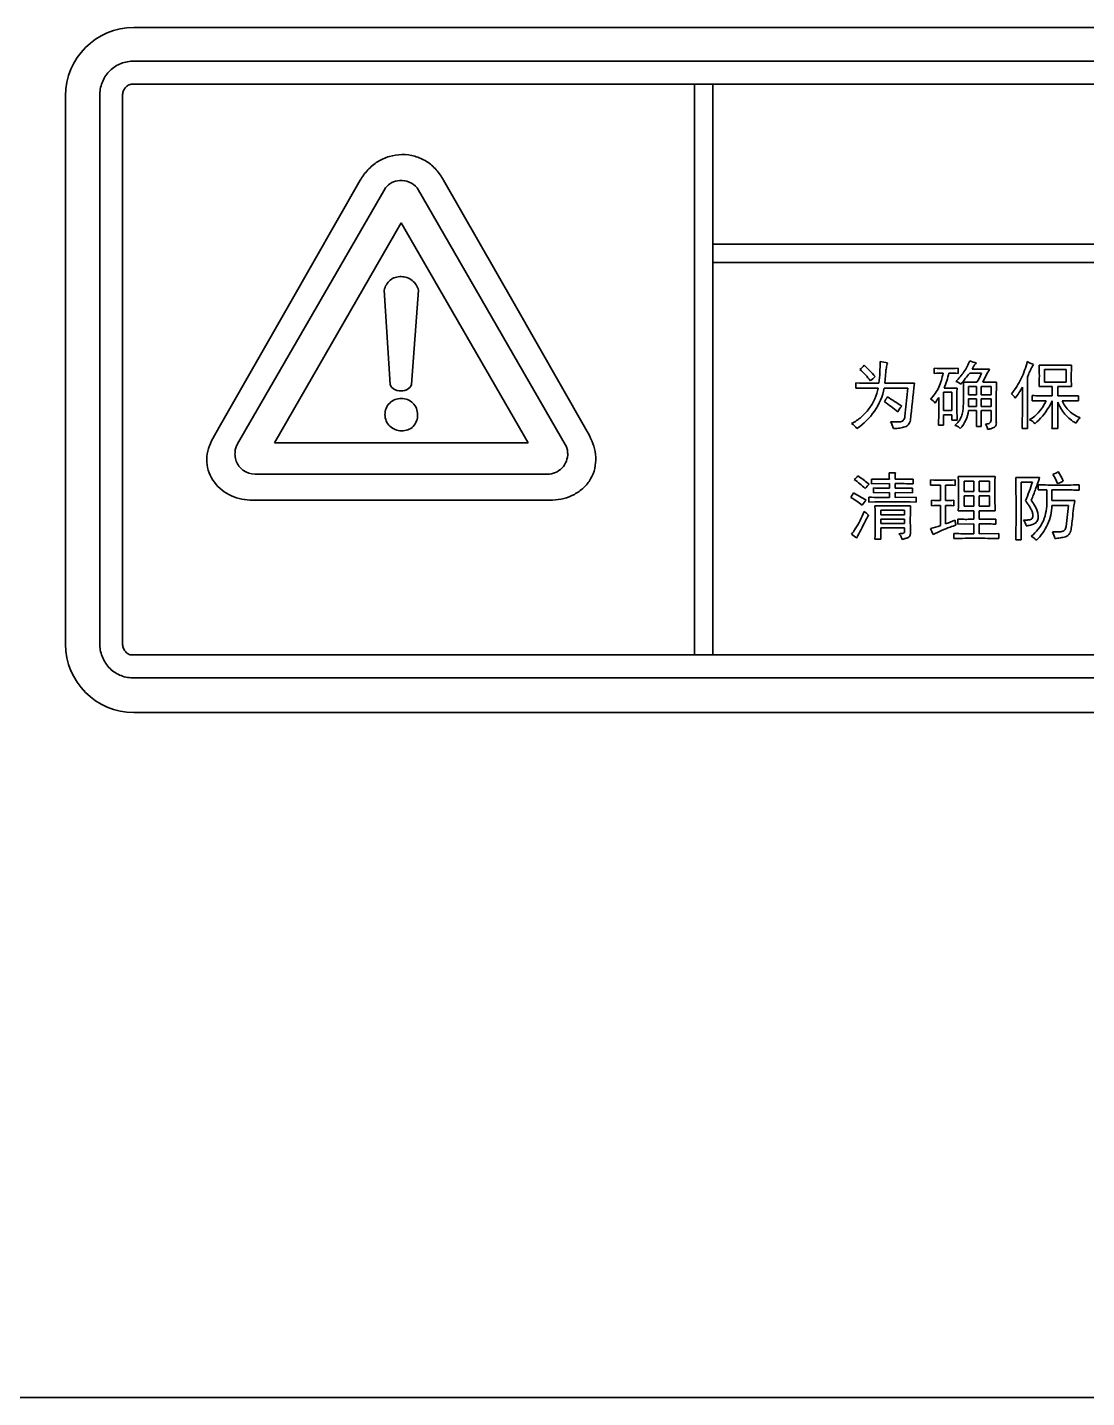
# Model space of a CAD drawing. Header units: millimetres. Extents: x 32496 to 166256, y 3504 to 23939.
# Drawn here: x 43816.5 to 43862.9, y 11555.1 to 11615.1 of the extents above; entities that cross this region are included whole.
import ezdxf

# ---------------------------------------------------------------- set-up
doc = ezdxf.new("R2010")
doc.units = ezdxf.units.MM
doc.layers.get('0').update_dxf_attribs({"lineweight": 35})

msp = doc.modelspace()

# ---------------------------------------------------------------- linework, layer by layer
at = {"linetype": 'Continuous'}
for p, q in [((43821.14, 11615.075), (43903.14, 11615.075)), ((43821.069, 11613.593), (43903.21, 11613.593)), ((43903.21, 11612.593), (43821.069, 11612.593)), ((43845.701, 11587.594), (43845.701, 11612.593)), ((43846.501, 11612.593), (43846.501, 11605.578)), ((43818.14, 11588.075), (43818.14, 11612.075)), ((43819.64, 11588.098), (43819.64, 11612.089)), ((43820.64, 11612.089), (43820.64, 11588.098)), ((43827.968, 11602.982), (43831.05, 11608.382)), ((43834.698, 11608.382), (43837.788, 11602.982)), ((43832.083, 11607.926), (43825.678, 11596.84)), ((43832.16, 11608.046), (43832.083, 11607.926)), ((43840.081, 11596.714), (43833.539, 11608.046)), ((43827.293, 11596.884), (43832.852, 11606.514)), ((43832.852, 11606.514), (43838.411, 11596.884)), ((43846.501, 11605.578), (43846.501, 11604.778)), ((43846.501, 11605.578), (43903.64, 11605.578)), ((43846.501, 11604.778), (43846.501, 11587.594)), ((43903.64, 11604.778), (43846.501, 11604.778)), ((43832.098, 11603.571), (43832.369, 11599.433)), ((43833.297, 11599.433), (43833.606, 11603.571)), ((43824.877, 11597.567), (43827.968, 11602.982)), ((43837.788, 11602.982), (43840.871, 11597.582)), ((43856.189, 11599.926), (43856.189, 11600.152)), ((43857.248, 11600.152), (43857.248, 11599.926)), ((43858.269, 11599.938), (43857.752, 11599.938)), ((43857.853, 11600.115), (43858.622, 11600.115)), ((43860.785, 11600.291), (43862.21, 11600.291)), ((43861.025, 11600.089), (43861.025, 11599.547)), ((43861.97, 11600.089), (43861.025, 11600.089)), ((43861.97, 11599.547), (43861.97, 11600.089)), ((43852.766, 11599.276), (43852.766, 11599.51)), ((43853.736, 11599.283), (43852.766, 11599.276)), ((43853.395, 11599.497), (43853.436, 11599.497)), ((43853.395, 11599.497), (43853.436, 11599.497)), ((43855.035, 11599.283), (43854.001, 11599.283)), ((43854.026, 11599.497), (43855.324, 11599.497)), ((43854.909, 11598.047), (43855.035, 11599.283)), ((43856.631, 11599.283), (43857.198, 11599.283)), ((43857.475, 11599.535), (43858.067, 11599.535)), ((43857.689, 11599.358), (43857.689, 11598.993)), ((43858.043, 11599.358), (43857.689, 11599.358)), ((43858.043, 11598.993), (43858.043, 11599.358)), ((43858.257, 11599.358), (43858.257, 11598.993)), ((43858.685, 11599.358), (43858.257, 11599.358)), ((43858.32, 11599.535), (43858.925, 11599.535)), ((43858.685, 11598.993), (43858.685, 11599.358)), ((43860.281, 11599.762), (43860.287, 11597.518)), ((43861.365, 11599.346), (43860.785, 11599.346)), ((43861.025, 11599.547), (43861.97, 11599.547)), ((43861.365, 11598.942), (43861.365, 11599.346)), ((43861.605, 11599.346), (43861.605, 11598.942)), ((43862.21, 11599.346), (43861.605, 11599.346)), ((43856.606, 11599.106), (43856.606, 11598.3)), ((43856.971, 11599.106), (43856.606, 11599.106)), ((43856.971, 11598.3), (43856.971, 11599.106)), ((43857.689, 11598.993), (43858.043, 11598.993)), ((43857.689, 11598.816), (43857.689, 11598.476)), ((43858.043, 11598.816), (43857.689, 11598.816)), ((43858.043, 11598.476), (43858.043, 11598.816)), ((43858.257, 11598.993), (43858.685, 11598.993)), ((43858.257, 11598.816), (43858.257, 11598.476)), ((43858.685, 11598.816), (43858.257, 11598.816)), ((43858.685, 11598.476), (43858.685, 11598.816)), ((43860.483, 11598.722), (43860.483, 11598.955)), ((43861.1, 11598.728), (43860.483, 11598.722)), ((43861.605, 11598.942), (43862.512, 11598.949)), ((43861.605, 11598.665), (43861.611, 11597.518)), ((43862.512, 11598.949), (43862.512, 11598.716)), ((43856.606, 11598.3), (43856.971, 11598.3)), ((43856.606, 11598.111), (43856.606, 11597.657)), ((43856.971, 11598.111), (43856.606, 11598.111)), ((43856.971, 11597.871), (43856.971, 11598.111)), ((43857.689, 11598.476), (43858.043, 11598.476)), ((43858.043, 11598.3), (43857.689, 11598.3)), ((43858.043, 11597.606), (43858.043, 11598.3)), ((43858.257, 11598.476), (43858.685, 11598.476)), ((43858.257, 11598.3), (43858.257, 11597.606)), ((43858.685, 11598.3), (43858.257, 11598.3)), ((43858.685, 11597.871), (43858.685, 11598.3)), ((43824.595, 11597.072), (43824.877, 11597.567)), ((43840.871, 11597.582), (43841.089, 11597.2)), ((43856.606, 11597.657), (43856.379, 11597.657)), ((43857.198, 11597.871), (43856.971, 11597.871)), ((43858.257, 11597.606), (43858.043, 11597.606)), ((43860.287, 11597.518), (43860.042, 11597.518)), ((43861.611, 11597.518), (43861.352, 11597.518)), ((43825.678, 11596.84), (43825.618, 11596.714)), ((43827.293, 11596.884), (43838.411, 11596.884)), ((43825.618, 11596.714), (43825.579, 11596.577)), ((43840.126, 11596.568), (43840.081, 11596.714)), ((43840.126, 11596.568), (43840.131, 11596.434)), ((43825.914, 11595.687), (43826.035, 11595.61)), ((43826.035, 11595.61), (43826.167, 11595.555)), ((43826.167, 11595.555), (43826.31, 11595.522)), ((43826.453, 11595.511), (43826.31, 11595.522)), ((43839.252, 11595.511), (43826.453, 11595.511)), ((43853.446, 11595.092), (43853.446, 11595.3)), ((43854.228, 11595.098), (43853.446, 11595.092)), ((43854.215, 11595.577), (43854.493, 11595.577)), ((43854.228, 11594.896), (43854.228, 11595.098)), ((43854.48, 11595.287), (43855.274, 11595.293)), ((43854.48, 11595.098), (43854.48, 11594.896)), ((43855.274, 11595.293), (43855.274, 11595.085)), ((43856.038, 11595.029), (43856.038, 11595.262)), ((43856.467, 11595.035), (43856.038, 11595.029)), ((43856.467, 11594.354), (43856.467, 11595.035)), ((43856.694, 11595.035), (43856.694, 11594.354)), ((43857.109, 11595.262), (43857.109, 11595.022)), ((43857.248, 11595.413), (43858.862, 11595.413)), ((43857.5, 11595.211), (43857.5, 11594.757)), ((43857.929, 11595.211), (43857.5, 11595.211)), ((43857.929, 11594.757), (43857.929, 11595.211)), ((43858.168, 11595.211), (43858.168, 11594.757)), ((43858.609, 11595.211), (43858.168, 11595.211)), ((43858.609, 11594.757), (43858.609, 11595.211)), ((43859.764, 11595.362), (43860.81, 11595.362)), ((43860.003, 11595.161), (43860.003, 11592.64)), ((43860.495, 11595.161), (43860.003, 11595.161)), ((43860.706, 11595.061), (43860.697, 11595.034)), ((43860.707, 11595.061), (43860.697, 11595.034)), ((43860.747, 11594.82), (43860.747, 11595.047)), ((43862.537, 11595.047), (43862.537, 11594.808)), ((43853.333, 11594.291), (43853.333, 11594.505)), ((43853.535, 11594.701), (43853.535, 11594.909)), ((43854.228, 11594.707), (43853.535, 11594.701)), ((43854.228, 11594.493), (43854.228, 11594.707)), ((43854.48, 11594.896), (43855.236, 11594.902)), ((43854.48, 11594.705), (43854.48, 11594.493)), ((43855.236, 11594.699), (43854.48, 11594.705)), ((43854.48, 11594.493), (43855.4, 11594.499)), ((43855.236, 11594.902), (43855.236, 11594.699)), ((43855.4, 11594.499), (43855.4, 11594.291)), ((43857.5, 11594.757), (43857.929, 11594.757)), ((43857.5, 11594.569), (43857.5, 11594.115)), ((43857.929, 11594.569), (43857.5, 11594.569)), ((43857.929, 11594.115), (43857.929, 11594.569)), ((43858.168, 11594.757), (43858.609, 11594.757)), ((43858.168, 11594.569), (43858.168, 11594.115)), ((43858.609, 11594.569), (43858.168, 11594.569)), ((43858.609, 11594.115), (43858.609, 11594.569)), ((43861.125, 11594.329), (43861.125, 11594.833)), ((43861.352, 11594.82), (43861.352, 11594.354)), ((43839.481, 11594.378), (43826.221, 11594.378)), ((43853.598, 11594.127), (43855.161, 11594.127)), ((43853.85, 11593.938), (43853.85, 11593.724)), ((43854.896, 11593.938), (43853.85, 11593.938)), ((43854.896, 11593.724), (43854.896, 11593.938)), ((43856.076, 11594.127), (43856.076, 11594.367)), ((43856.467, 11593.27), (43856.467, 11594.14)), ((43856.694, 11594.14), (43856.694, 11593.333)), ((43857.047, 11594.367), (43857.047, 11594.127)), ((43857.929, 11593.913), (43857.248, 11593.913)), ((43857.5, 11594.115), (43857.929, 11594.115)), ((43857.929, 11593.535), (43857.929, 11593.913)), ((43858.168, 11594.115), (43858.609, 11594.115)), ((43858.168, 11593.913), (43858.168, 11593.535)), ((43858.862, 11593.913), (43858.168, 11593.913)), ((43861.352, 11594.354), (43862.348, 11594.354)), ((43862.071, 11594.14), (43861.352, 11594.14)), ((43861.97, 11593.22), (43862.071, 11594.14)), ((43853.85, 11593.724), (43854.896, 11593.724)), ((43853.85, 11593.535), (43853.85, 11593.346)), ((43854.896, 11593.535), (43853.85, 11593.535)), ((43853.85, 11593.346), (43854.896, 11593.346)), ((43854.896, 11593.346), (43854.896, 11593.535)), ((43857.223, 11593.327), (43857.223, 11593.547)), ((43857.929, 11593.333), (43857.223, 11593.327)), ((43857.929, 11592.905), (43857.929, 11593.333)), ((43858.168, 11593.535), (43858.899, 11593.541)), ((43858.168, 11593.333), (43858.168, 11592.905)), ((43858.899, 11593.541), (43858.899, 11593.32)), ((43853.85, 11592.665), (43853.598, 11592.665)), ((43853.85, 11593.157), (43853.85, 11592.665)), ((43854.896, 11593.157), (43853.85, 11593.157)), ((43854.896, 11592.98), (43854.896, 11593.157)), ((43857.059, 11592.69), (43857.059, 11592.917)), ((43858.168, 11592.905), (43859.026, 11592.911)), ((43859.026, 11592.911), (43859.026, 11592.69)), ((43860.003, 11592.64), (43859.764, 11592.64)), ((43821.069, 11587.594), (43845.701, 11587.594)), ((43845.701, 11587.594), (43846.501, 11587.594)), ((43846.501, 11587.594), (43903.21, 11587.594)), ((43903.21, 11586.594), (43821.069, 11586.594)), ((43903.14, 11585.075), (43821.14, 11585.075)), ((43553.24, 11555.075), (44132.908, 11555.075))]:
    msp.add_line(p, q, dxfattribs=at)
for centre, radius, start, end in [((43821.14, 11612.075), 3, 90, 180), ((43858.46, 11602.045), 1.717, 245.66764, 255.94289), ((43854.214, 11601.713), 4.426, 330.52331, 336.36321), ((43902.549, 11544.089), 74.143, 131.30395, 131.52509), ((43853.514, 11655.564), 56.068, 269.91986, 270.26593), ((43839.622, 11576.208), 26.943, 55.79038, 57.39608), ((43821.524, 11620.662), 41.118, 327.59623, 327.9913), ((43856.501, 11598.385), 0.951, 308.81011, 323.04233), ((43856.516, 11598.374), 0.933, 323.07368, 325.96498), ((43849.293, 11590.009), 6.486, 51.32584, 51.85614), ((43852.102, 11597.793), 8.796, 336.89509, 342.58479), ((43843.854, 11601.031), 17.879, 339.81594, 340.40341), ((43844.634, 11600.753), 17.051, 340.49931, 341.56957), ((43861.695, 11624.251), 29.219, 268.1405, 269.79762), ((43861.681, 11618.858), 23.826, 269.78536, 272.05823), ((43850.89, 11591.508), 3.41, 50.84881, 61.08125), ((43842.25, 11601.622), 19.588, 338.25933, 339.80911), ((43855.642, 11596.817), 3.868, 229.51515, 233.1085), ((43854.367, 11556.435), 37.871, 88.43596, 91.56404), ((43835.428, 11593.396), 18.184, 357.69642, 2.30358), ((43856.693, 11599.202), 4.848, 270.00758, 274.181), ((43856.693, 11589.29), 4.85, 85.82004, 89.99133), ((43859.206, 11593.866), 2.14, 193.8762, 195.18758), ((43859.32, 11593.896), 2.257, 195.18154, 195.76973), ((43849.706, 11590.259), 6.953, 22.03171, 24.40442), ((43821.14, 11588.075), 3, 180, 270)]:
    msp.add_arc(centre, radius, start, end, dxfattribs=at)
for points, knots in [([(43819.64, 11612.089), (43819.642, 11612.28), (43819.711, 11612.664), (43820.018, 11613.163), (43820.495, 11613.504), (43820.878, 11613.592), (43821.069, 11613.593)], [0, 0, 0, 0, 0.25021, 0.500213, 0.750143, 1, 1, 1, 1]), ([(43821.069, 11612.593), (43821.008, 11612.592), (43820.887, 11612.557), (43820.747, 11612.435), (43820.658, 11612.272), (43820.641, 11612.149), (43820.64, 11612.089)], [0, 0, 0, 0, 0.249574, 0.499607, 0.749672, 1, 1, 1, 1]), ([(43831.05, 11608.382), (43831.144, 11608.543), (43831.366, 11608.849), (43831.802, 11609.213), (43832.32, 11609.447), (43832.881, 11609.534), (43833.445, 11609.46), (43833.966, 11609.231), (43834.398, 11608.86), (43834.611, 11608.547), (43834.698, 11608.382)], [0, 0, 0, 0, 0.125043, 0.250076, 0.375064, 0.500046, 0.625012, 0.749985, 0.874984, 1, 1, 1, 1]), ([(43832.781, 11608.37), (43832.661, 11608.366), (43832.421, 11608.302), (43832.232, 11608.142), (43832.16, 11608.046)], [0, 0, 0, 0, 0.500066, 1, 1, 1, 1]), ([(43833.539, 11608.046), (43833.448, 11608.155), (43833.213, 11608.331), (43832.922, 11608.381), (43832.781, 11608.37)], [0, 0, 0, 0, 0.500151, 1, 1, 1, 1]), ([(43833.606, 11603.571), (43833.584, 11603.654), (43833.515, 11603.815), (43833.337, 11604.008), (43833.105, 11604.132), (43832.847, 11604.176), (43832.587, 11604.141), (43832.277, 11603.98), (43832.14, 11603.735), (43832.098, 11603.571)], [0, 0, 0, 0, 0.125416, 0.250812, 0.376176, 0.501536, 0.626901, 0.752228, 1, 1, 1, 1]), ([(43857.147, 11599.573), (43857.211, 11599.639), (43857.332, 11599.775), (43857.5, 11599.993), (43857.646, 11600.226), (43857.721, 11600.394), (43857.752, 11600.48)], [0, 0, 0, 0, 0.249941, 0.500009, 0.749991, 1, 1, 1, 1]), ([(43859.575, 11599.03), (43859.743, 11599.234), (43860.03, 11599.684), (43860.206, 11600.186), (43860.269, 11600.442)], [0, 0, 0, 0, 0.499882, 1, 1, 1, 1]), ([(43854.153, 11600.392), (43854.13, 11600.32), (43854.093, 11600.173), (43854.068, 11599.948), (43854.051, 11599.722), (43854.034, 11599.572), (43854.026, 11599.497)], [0, 0, 0, 0, 0.250092, 0.499971, 0.750043, 1, 1, 1, 1]), ([(43856.026, 11598.804), (43856.182, 11598.949), (43856.428, 11599.313), (43856.545, 11599.728), (43856.58, 11599.938)], [0, 0, 0, 0, 0.499344, 1, 1, 1, 1]), ([(43858.043, 11600.379), (43858.022, 11600.362), (43857.972, 11600.314), (43857.913, 11600.222), (43857.872, 11600.151), (43857.853, 11600.115)], [0, 0, 0, 0, 0.25018, 0.624988, 1, 1, 1, 1]), ([(43860.546, 11600.316), (43860.503, 11600.252), (43860.427, 11600.118), (43860.346, 11599.929), (43860.299, 11599.81), (43860.281, 11599.762)], [0, 0, 0, 0, 0.374937, 0.749993, 1, 1, 1, 1]), ([(43832.369, 11599.433), (43832.398, 11599.344), (43832.513, 11599.234), (43832.69, 11599.168), (43832.834, 11599.15), (43832.977, 11599.167), (43833.155, 11599.232), (43833.27, 11599.343), (43833.297, 11599.433)], [0, 0, 0, 0, 0.248005, 0.374187, 0.500218, 0.626257, 0.752419, 1, 1, 1, 1]), ([(43852.577, 11597.732), (43852.725, 11597.809), (43853.005, 11597.995), (43853.35, 11598.363), (43853.605, 11598.797), (43853.704, 11599.119), (43853.736, 11599.283)], [0, 0, 0, 0, 0.249992, 0.499989, 0.749992, 1, 1, 1, 1]), ([(43854.001, 11599.283), (43853.935, 11598.925), (43853.637, 11598.232), (43853.101, 11597.716), (43852.804, 11597.506)], [0, 0, 0, 0, 0.499597, 1, 1, 1, 1]), ([(43857.288, 11597.852), (43857.328, 11597.911), (43857.396, 11598.039), (43857.447, 11598.249), (43857.466, 11598.463), (43857.48, 11598.749), (43857.486, 11599.106), (43857.48, 11599.392), (43857.475, 11599.535)], [0, 0, 0, 0, 0.125258, 0.250058, 0.375336, 0.500276, 0.750114, 1, 1, 1, 1]), ([(43858.925, 11599.535), (43858.92, 11599.389), (43858.91, 11599.024), (43858.912, 11598.44), (43858.912, 11598.002), (43858.912, 11597.783)], [0, 0, 0, 0, 0.250004, 0.625, 1, 1, 1, 1]), ([(43860.042, 11597.518), (43860.047, 11597.668), (43860.056, 11598.044), (43860.054, 11598.645), (43860.054, 11599.096), (43860.054, 11599.321)], [0, 0, 0, 0, 0.250004, 0.625, 1, 1, 1, 1]), ([(43833.567, 11598.119), (43833.565, 11598.212), (43833.526, 11598.398), (43833.372, 11598.639), (43833.131, 11598.795), (43832.85, 11598.845), (43832.57, 11598.794), (43832.327, 11598.64), (43832.171, 11598.4), (43832.136, 11598.212), (43832.137, 11598.119)], [0, 0, 0, 0, 0.125086, 0.250093, 0.374991, 0.500042, 0.625122, 0.750069, 0.875003, 1, 1, 1, 1]), ([(43856.379, 11597.657), (43856.383, 11597.758), (43856.392, 11598.01), (43856.392, 11598.413), (43856.391, 11598.716), (43856.391, 11598.867)], [0, 0, 0, 0, 0.250006, 0.624999, 1, 1, 1, 1]), ([(43860.369, 11597.896), (43860.452, 11597.94), (43860.76, 11598.155), (43860.978, 11598.477), (43861.1, 11598.728)], [0, 0, 0, 0, 0.25113, 1, 1, 1, 1]), ([(43860.483, 11598.955), (43860.593, 11598.948), (43860.813, 11598.94), (43861.108, 11598.943), (43861.292, 11598.942), (43861.365, 11598.942)], [0, 0, 0, 0, 0.374988, 0.75, 1, 1, 1, 1]), ([(43861.365, 11598.716), (43861.318, 11598.621), (43861.114, 11598.253), (43860.838, 11597.922), (43860.596, 11597.72)], [0, 0, 0, 0, 0.250691, 1, 1, 1, 1]), ([(43861.352, 11597.518), (43861.357, 11597.618), (43861.367, 11597.867), (43861.365, 11598.267), (43861.366, 11598.566), (43861.365, 11598.716)], [0, 0, 0, 0, 0.250008, 0.624999, 1, 1, 1, 1]), ([(43862.399, 11597.745), (43862.218, 11597.842), (43861.893, 11598.114), (43861.684, 11598.475), (43861.605, 11598.665)], [0, 0, 0, 0, 0.499611, 1, 1, 1, 1]), ([(43861.794, 11598.728), (43861.87, 11598.559), (43862.088, 11598.247), (43862.414, 11598.048), (43862.588, 11597.984)], [0, 0, 0, 0, 0.500059, 1, 1, 1, 1]), ([(43832.137, 11598.119), (43832.136, 11598.026), (43832.174, 11597.837), (43832.335, 11597.599), (43832.579, 11597.446), (43832.86, 11597.391), (43833.143, 11597.436), (43833.388, 11597.59), (43833.539, 11597.836), (43833.569, 11598.026), (43833.567, 11598.119)], [0, 0, 0, 0, 0.124943, 0.249938, 0.374942, 0.50009, 0.625177, 0.750037, 0.874923, 1, 1, 1, 1]), ([(43854.278, 11597.808), (43854.31, 11597.806), (43854.375, 11597.803), (43854.471, 11597.801), (43854.568, 11597.799), (43854.664, 11597.797), (43854.762, 11597.809), (43854.874, 11597.882), (43854.903, 11597.984), (43854.909, 11598.047)], [0, 0, 0, 0, 0.125385, 0.250797, 0.376103, 0.501677, 0.626983, 0.752254, 1, 1, 1, 1]), ([(43857.689, 11598.3), (43857.68, 11598.153), (43857.598, 11597.863), (43857.432, 11597.617), (43857.336, 11597.506)], [0, 0, 0, 0, 0.49944, 1, 1, 1, 1]), ([(43855.148, 11597.871), (43855.138, 11597.797), (43855.072, 11597.645), (43854.854, 11597.552), (43854.631, 11597.523), (43854.48, 11597.509), (43854.404, 11597.506)], [0, 0, 0, 0, 0.248469, 0.497751, 0.748797, 1, 1, 1, 1]), ([(43857.336, 11597.506), (43857.309, 11597.544), (43857.237, 11597.609), (43857.144, 11597.639), (43857.097, 11597.644)], [0, 0, 0, 0, 0.500075, 1, 1, 1, 1]), ([(43858.433, 11597.707), (43858.462, 11597.707), (43858.518, 11597.711), (43858.606, 11597.72), (43858.671, 11597.785), (43858.684, 11597.842), (43858.685, 11597.871)], [0, 0, 0, 0, 0.249873, 0.50085, 0.749907, 1, 1, 1, 1]), ([(43858.912, 11597.783), (43858.919, 11597.737), (43858.912, 11597.664), (43858.858, 11597.587), (43858.799, 11597.548), (43858.734, 11597.524), (43858.646, 11597.497), (43858.579, 11597.478), (43858.534, 11597.468)], [0, 0, 0, 0, 0.248836, 0.373572, 0.499448, 0.624614, 0.749776, 1, 1, 1, 1]), ([(43860.596, 11597.72), (43860.583, 11597.74), (43860.521, 11597.815), (43860.436, 11597.868), (43860.369, 11597.896)], [0, 0, 0, 0, 0.251072, 1, 1, 1, 1]), ([(43826.221, 11594.378), (43826.062, 11594.385), (43825.743, 11594.429), (43825.149, 11594.662), (43824.641, 11595.095), (43824.373, 11595.68), (43824.31, 11596.161), (43824.389, 11596.638), (43824.516, 11596.934), (43824.595, 11597.072)], [0, 0, 0, 0, 0.125288, 0.250496, 0.499057, 0.624341, 0.749506, 0.874799, 1, 1, 1, 1]), ([(43841.089, 11597.2), (43841.166, 11597.054), (43841.295, 11596.748), (43841.389, 11596.257), (43841.351, 11595.757), (43841.197, 11595.366), (43841.01, 11595.093), (43840.839, 11594.912), (43840.645, 11594.756), (43840.364, 11594.581), (43839.976, 11594.426), (43839.646, 11594.383), (43839.481, 11594.378)], [0, 0, 0, 0, 0.124918, 0.249943, 0.374803, 0.499768, 0.56239, 0.624917, 0.687539, 0.750198, 0.875057, 1, 1, 1, 1]), ([(43825.579, 11596.577), (43825.569, 11596.494), (43825.555, 11596.327), (43825.606, 11596.078), (43825.729, 11595.857), (43825.851, 11595.741), (43825.914, 11595.687)], [0, 0, 0, 0, 0.25043, 0.500159, 0.749973, 1, 1, 1, 1]), ([(43839.252, 11595.511), (43839.37, 11595.513), (43839.609, 11595.56), (43839.912, 11595.765), (43840.104, 11596.076), (43840.143, 11596.316), (43840.142, 11596.434)], [0, 0, 0, 0, 0.250076, 0.499965, 0.749848, 1, 1, 1, 1]), ([(43853.169, 11594.884), (43853.096, 11594.956), (43852.941, 11595.093), (43852.777, 11595.219), (43852.69, 11595.274)], [0, 0, 0, 0, 0.50004, 1, 1, 1, 1]), ([(43862.537, 11594.808), (43862.439, 11594.813), (43862.192, 11594.823), (43861.797, 11594.821), (43861.5, 11594.821), (43861.352, 11594.82)], [0, 0, 0, 0, 0.250008, 0.624999, 1, 1, 1, 1]), ([(43852.564, 11592.879), (43852.624, 11592.954), (43852.849, 11593.265), (43853.021, 11593.61), (43853.131, 11593.875)], [0, 0, 0, 0, 0.25024, 1, 1, 1, 1]), ([(43855.161, 11594.127), (43855.156, 11594.027), (43855.146, 11593.778), (43855.148, 11593.379), (43855.148, 11593.08), (43855.148, 11592.93)], [0, 0, 0, 0, 0.250008, 0.624999, 1, 1, 1, 1]), ([(43860.105, 11593.497), (43860.131, 11593.497), (43860.183, 11593.498), (43860.261, 11593.503), (43860.339, 11593.51), (43860.417, 11593.525), (43860.486, 11593.569), (43860.522, 11593.644), (43860.517, 11593.724), (43860.503, 11593.801), (43860.481, 11593.876), (43860.44, 11593.973), (43860.377, 11594.088), (43860.289, 11594.217), (43860.225, 11594.301), (43860.193, 11594.342)], [0, 0, 0, 0, 0.062499, 0.12495, 0.187517, 0.250014, 0.312543, 0.375057, 0.437586, 0.500161, 0.562587, 0.625129, 0.750066, 0.875028, 1, 1, 1, 1]), ([(43860.445, 11594.367), (43860.482, 11594.315), (43860.552, 11594.208), (43860.651, 11594.043), (43860.724, 11593.865), (43860.757, 11593.675), (43860.736, 11593.511), (43860.666, 11593.401), (43860.588, 11593.341), (43860.5, 11593.302), (43860.376, 11593.268), (43860.282, 11593.252), (43860.218, 11593.245)], [0, 0, 0, 0, 0.124976, 0.249982, 0.374949, 0.499839, 0.624428, 0.687121, 0.749715, 0.812496, 0.875023, 1, 1, 1, 1]), ([(43860.445, 11592.791), (43860.557, 11592.883), (43860.761, 11593.093), (43860.994, 11593.467), (43861.108, 11593.892), (43861.13, 11594.184), (43861.125, 11594.329)], [0, 0, 0, 0, 0.249998, 0.499986, 0.749998, 1, 1, 1, 1]), ([(43861.352, 11594.14), (43861.347, 11593.998), (43861.309, 11593.713), (43861.124, 11593.174), (43860.871, 11592.816), (43860.672, 11592.615)], [0, 0, 0, 0, 0.250446, 0.500964, 1, 1, 1, 1]), ([(43862.348, 11594.354), (43862.326, 11594.203), (43862.284, 11593.901), (43862.24, 11593.497), (43862.209, 11593.245), (43862.197, 11593.144)], [0, 0, 0, 0, 0.374996, 0.749999, 1, 1, 1, 1]), ([(43853.321, 11593.724), (43853.274, 11593.64), (43853.159, 11593.43), (43852.99, 11593.086), (43852.857, 11592.83), (43852.791, 11592.703)], [0, 0, 0, 0, 0.250007, 0.625001, 1, 1, 1, 1]), ([(43857.147, 11593.283), (43857.062, 11593.255), (43856.849, 11593.181), (43856.512, 11593.054), (43856.269, 11592.934), (43856.152, 11592.867)], [0, 0, 0, 0, 0.250008, 0.625049, 1, 1, 1, 1]), ([(43857.223, 11593.547), (43857.311, 11593.541), (43857.488, 11593.532), (43857.723, 11593.535), (43857.87, 11593.535), (43857.929, 11593.535)], [0, 0, 0, 0, 0.374979, 0.749999, 1, 1, 1, 1]), ([(43858.899, 11593.32), (43858.808, 11593.327), (43858.625, 11593.336), (43858.382, 11593.333), (43858.229, 11593.333), (43858.168, 11593.333)], [0, 0, 0, 0, 0.374982, 0.749999, 1, 1, 1, 1]), ([(43861.378, 11592.993), (43861.407, 11592.992), (43861.467, 11592.99), (43861.557, 11592.989), (43861.647, 11592.987), (43861.737, 11592.986), (43861.825, 11593.004), (43861.906, 11593.051), (43861.951, 11593.132), (43861.966, 11593.19), (43861.97, 11593.22)], [0, 0, 0, 0, 0.125001, 0.249968, 0.375022, 0.499983, 0.625068, 0.750051, 0.87501, 1, 1, 1, 1]), ([(43854.644, 11592.905), (43854.668, 11592.905), (43854.715, 11592.906), (43854.773, 11592.911), (43854.82, 11592.918), (43854.853, 11592.928), (43854.886, 11592.944), (43854.895, 11592.968), (43854.896, 11592.98)], [0, 0, 0, 0, 0.250071, 0.50017, 0.625175, 0.75007, 0.875504, 1, 1, 1, 1]), ([(43854.783, 11592.652), (43854.78, 11592.677), (43854.764, 11592.736), (43854.715, 11592.821), (43854.669, 11592.878), (43854.644, 11592.905)], [0, 0, 0, 0, 0.250259, 0.624997, 1, 1, 1, 1]), ([(43855.148, 11592.93), (43855.15, 11592.909), (43855.147, 11592.866), (43855.127, 11592.804), (43855.085, 11592.754), (43855.027, 11592.725), (43854.966, 11592.707), (43854.905, 11592.688), (43854.844, 11592.669), (43854.803, 11592.658), (43854.783, 11592.652)], [0, 0, 0, 0, 0.124819, 0.251088, 0.374967, 0.500774, 0.625646, 0.750322, 0.875192, 1, 1, 1, 1]), ([(43857.059, 11592.917), (43857.131, 11592.913), (43857.313, 11592.903), (43857.603, 11592.905), (43857.82, 11592.904), (43857.929, 11592.905)], [0, 0, 0, 0, 0.250013, 0.624999, 1, 1, 1, 1]), ([(43859.026, 11592.69), (43858.698, 11592.7), (43858.042, 11592.71), (43857.387, 11592.702), (43857.059, 11592.69)], [0, 0, 0, 0, 0.500003, 1, 1, 1, 1]), ([(43862.197, 11593.144), (43862.195, 11593.105), (43862.18, 11593.026), (43862.134, 11592.915), (43862.054, 11592.823), (43861.947, 11592.767), (43861.83, 11592.742), (43861.714, 11592.722), (43861.596, 11592.704), (43861.518, 11592.694), (43861.479, 11592.69)], [0, 0, 0, 0, 0.12484, 0.250569, 0.375057, 0.500559, 0.625415, 0.750375, 0.875151, 1, 1, 1, 1]), ([(43821.069, 11586.594), (43820.878, 11586.596), (43820.494, 11586.682), (43820.019, 11587.024), (43819.711, 11587.523), (43819.642, 11587.907), (43819.64, 11588.098)], [0, 0, 0, 0, 0.249897, 0.499856, 0.749823, 1, 1, 1, 1]), ([(43820.64, 11588.098), (43820.641, 11588.037), (43820.658, 11587.915), (43820.747, 11587.752), (43820.887, 11587.631), (43821.008, 11587.594), (43821.069, 11587.594)], [0, 0, 0, 0, 0.250296, 0.500487, 0.750472, 1, 1, 1, 1])]:
    msp.add_open_spline(points, degree=3, knots=knots, dxfattribs=at)
for points in [[(43853.774, 11599.497), (43853.811, 11599.811), (43853.825, 11600.127), (43853.824, 11600.442)], [(43853.824, 11600.442), (43853.933, 11600.422), (43854.043, 11600.403), (43854.153, 11600.392)], [(43860.269, 11600.442), (43860.35, 11600.382), (43860.448, 11600.344), (43860.546, 11600.316)], [(43852.942, 11600.102), (43853.011, 11600.155), (43853.075, 11600.213), (43853.131, 11600.279)], [(43853.396, 11599.598), (43853.265, 11599.783), (43853.106, 11599.946), (43852.942, 11600.102)], [(43853.131, 11600.279), (43853.296, 11600.12), (43853.461, 11599.96), (43853.61, 11599.787)], [(43856.189, 11600.152), (43856.542, 11600.135), (43856.896, 11600.133), (43857.248, 11600.152)], [(43856.58, 11599.938), (43856.45, 11599.938), (43856.319, 11599.936), (43856.189, 11599.926)], [(43856.832, 11599.938), (43856.784, 11599.715), (43856.719, 11599.494), (43856.631, 11599.283)], [(43857.248, 11599.926), (43857.11, 11599.936), (43856.971, 11599.939), (43856.832, 11599.938)], [(43857.752, 11599.938), (43857.617, 11599.779), (43857.488, 11599.614), (43857.362, 11599.447)], [(43858.622, 11600.115), (43858.515, 11599.925), (43858.408, 11599.734), (43858.32, 11599.535)], [(43860.785, 11599.346), (43860.802, 11599.66), (43860.804, 11599.976), (43860.785, 11600.291)], [(43862.21, 11600.291), (43862.193, 11599.976), (43862.191, 11599.66), (43862.21, 11599.346)], [(43852.766, 11599.51), (43852.976, 11599.5), (43853.185, 11599.497), (43853.395, 11599.497)], [(43855.324, 11599.497), (43855.272, 11598.954), (43855.211, 11598.413), (43855.148, 11597.871)], [(43857.362, 11599.447), (43857.299, 11599.501), (43857.226, 11599.546), (43857.147, 11599.573)], [(43857.198, 11599.283), (43857.178, 11598.813), (43857.18, 11598.341), (43857.198, 11597.871)], [(43860.054, 11599.321), (43859.958, 11599.156), (43859.856, 11598.993), (43859.739, 11598.842)], [(43854.014, 11598.678), (43854.06, 11598.751), (43854.104, 11598.826), (43854.14, 11598.905)], [(43854.594, 11598.237), (43854.414, 11598.4), (43854.22, 11598.549), (43854.014, 11598.678)], [(43856.24, 11598.627), (43856.184, 11598.701), (43856.107, 11598.76), (43856.026, 11598.804)], [(43859.739, 11598.842), (43859.698, 11598.914), (43859.642, 11598.981), (43859.575, 11599.03)], [(43862.512, 11598.716), (43862.273, 11598.729), (43862.033, 11598.73), (43861.794, 11598.728)], [(43854.77, 11598.489), (43854.699, 11598.415), (43854.644, 11598.326), (43854.594, 11598.237)], [(43852.804, 11597.506), (43852.739, 11597.591), (43852.666, 11597.674), (43852.577, 11597.732)], [(43854.404, 11597.506), (43854.382, 11597.612), (43854.341, 11597.719), (43854.278, 11597.808)], [(43858.534, 11597.468), (43858.525, 11597.554), (43858.486, 11597.639), (43858.433, 11597.707)], [(43862.588, 11597.984), (43862.511, 11597.917), (43862.45, 11597.833), (43862.399, 11597.745)], [(43861.39, 11595.501), (43861.475, 11595.532), (43861.558, 11595.573), (43861.63, 11595.627)], [(43861.63, 11595.627), (43861.702, 11595.489), (43861.774, 11595.351), (43861.844, 11595.211)], [(43852.69, 11595.274), (43852.749, 11595.325), (43852.805, 11595.379), (43852.854, 11595.438)], [(43852.854, 11595.438), (43853.004, 11595.331), (43853.154, 11595.224), (43853.299, 11595.11)], [(43853.346, 11595.073), (43853.281, 11595.016), (43853.221, 11594.953), (43853.169, 11594.884)], [(43853.446, 11595.3), (43853.707, 11595.286), (43853.967, 11595.286), (43854.228, 11595.287)], [(43854.228, 11595.287), (43854.228, 11595.384), (43854.224, 11595.481), (43854.215, 11595.577)], [(43854.493, 11595.577), (43854.485, 11595.481), (43854.48, 11595.384), (43854.48, 11595.287)], [(43855.274, 11595.085), (43855.01, 11595.099), (43854.745, 11595.1), (43854.48, 11595.098)], [(43856.038, 11595.262), (43856.395, 11595.24), (43856.753, 11595.243), (43857.109, 11595.262)], [(43857.109, 11595.022), (43856.971, 11595.033), (43856.832, 11595.037), (43856.694, 11595.035)], [(43857.248, 11593.913), (43857.265, 11594.413), (43857.267, 11594.913), (43857.248, 11595.413)], [(43858.862, 11595.413), (43858.843, 11594.913), (43858.845, 11594.413), (43858.862, 11593.913)], [(43859.764, 11592.64), (43859.787, 11593.547), (43859.784, 11594.455), (43859.764, 11595.362)], [(43861.592, 11595.098), (43861.544, 11595.24), (43861.478, 11595.379), (43861.39, 11595.501)], [(43861.844, 11595.211), (43861.762, 11595.17), (43861.677, 11595.133), (43861.592, 11595.098)], [(43852.539, 11594.493), (43852.585, 11594.557), (43852.627, 11594.625), (43852.665, 11594.694)], [(43852.665, 11594.694), (43852.842, 11594.584), (43853.024, 11594.48), (43853.207, 11594.379)], [(43853.333, 11594.505), (43853.631, 11594.492), (43853.93, 11594.491), (43854.228, 11594.493)], [(43853.535, 11594.909), (43853.765, 11594.896), (43853.997, 11594.895), (43854.228, 11594.896)], [(43861.125, 11594.833), (43860.999, 11594.833), (43860.873, 11594.829), (43860.747, 11594.82)], [(43853.207, 11594.379), (43853.15, 11594.306), (43853.095, 11594.23), (43853.043, 11594.152)], [(43856.076, 11594.367), (43856.206, 11594.358), (43856.336, 11594.354), (43856.467, 11594.354)], [(43856.467, 11594.14), (43856.336, 11594.14), (43856.206, 11594.137), (43856.076, 11594.127)], [(43856.038, 11593.132), (43856.186, 11593.157), (43856.329, 11593.21), (43856.467, 11593.27)], [(43856.694, 11593.333), (43856.83, 11593.383), (43856.965, 11593.437), (43857.097, 11593.497)], [(43857.097, 11593.497), (43857.107, 11593.448), (43857.117, 11593.4), (43857.129, 11593.353)], [(43860.218, 11593.245), (43860.2, 11593.335), (43860.157, 11593.421), (43860.105, 11593.497)], [(43852.791, 11592.703), (43852.723, 11592.771), (43852.649, 11592.835), (43852.564, 11592.879)], [(43860.672, 11592.615), (43860.608, 11592.686), (43860.531, 11592.748), (43860.445, 11592.791)], [(43861.479, 11592.69), (43861.461, 11592.795), (43861.425, 11592.898), (43861.378, 11592.993)]]:
    msp.add_open_spline(points, degree=3, dxfattribs=at)

doc.saveas('drawing.dxf')
